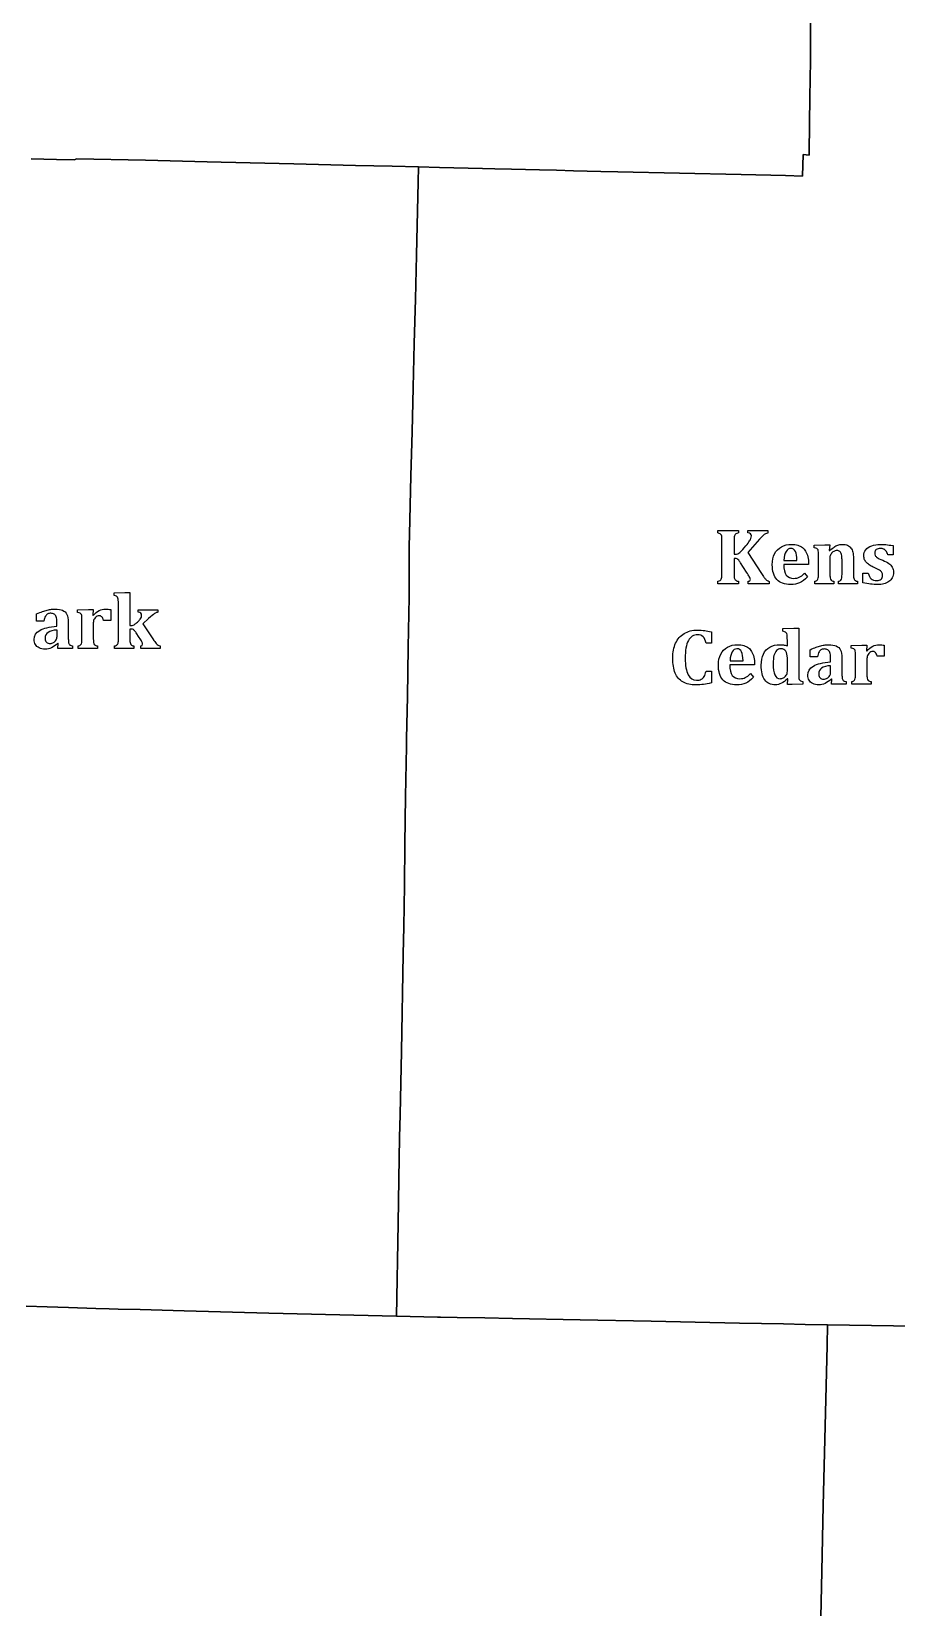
# Model space of a CAD drawing. Extents: x 0 to 800, y 146 to 730.
# Drawn here: x 526.1 to 608.8, y 305.7 to 456.5 of the extents above; entities that cross this region are included whole.
import ezdxf

# ---------------------------------------------------------------- set-up
doc = ezdxf.new("R2010")
doc.units = 0
doc.layers.get('0').update_dxf_attribs({"linetype": 'CONTINUOUS'})

msp = doc.modelspace()

# ---------------------------------------------------------------- linework, layer by layer
at = {"color": 1}
for points in [[(600.63125, 458.475), (600.603125, 456.3625), (600.578125, 454.25), (600.58125, 453.55), (600.55, 452.134375), (600.53125, 450.034375), (600.496875, 447.9125), (600.45625, 444.7), (599.89375, 444.7375), (599.84375, 442.690625), (598.203125, 442.728125), (593.965625, 442.828125), (588.065625, 442.95625), (582.175, 443.1), (580.53125, 443.1375), (577.909375, 443.2), (576.278125, 443.2375), (574.65625, 443.278125), (571.975, 443.34375), (570.378125, 443.38125), (569.225, 443.409375), (565.103125, 443.50625), (563.09375, 443.55625), (560.55625, 443.61875), (557.0625, 443.7), (555.875, 443.73125), (551.171875, 443.84375), (544.221875, 444.028125), (542.875, 444.05), (536.971875, 444.190625), (530.38125, 444.34375), (530.165625, 444.2375), (528.44375, 444.28125), (526.03125, 444.35)], [(610.64375, 332.64375), (606.434375, 332.71875), (602.228125, 332.784375), (600.08125, 332.821875), (598.01875, 332.8625), (593.796875, 332.9375), (589.56875, 333.034375), (585.3375, 333.128125), (578.553125, 333.25625), (572.09375, 333.38125), (569.421875, 333.4375), (566.78125, 333.48125), (565.209375, 333.51875), (564.9, 333.515625), (560.98125, 333.6125), (561.134375, 342.475), (561.20625, 346.7), (561.275, 350.7125), (561.325, 352.909375), (561.4625, 358.9125), (561.625, 368.240625), (561.671875, 370.846875), (561.74375, 374.8125), (561.775, 378.775), (561.85, 383.315625), (561.9375, 388.09375), (561.95625, 388.86875), (562.04375, 392.865625), (562.10625, 397.628125), (562.190625, 402.403125), (562.203125, 407.178125), (562.265625, 409.775), (562.36875, 414.00625), (562.475, 418.225), (562.578125, 422.45), (562.684375, 426.678125), (562.7875, 430.9), (562.890625, 435.13125), (562.99375, 439.35625), (563.059375, 442.1), (563.09375, 443.55625), (565.103125, 443.50625), (569.225, 443.409375), (570.378125, 443.38125), (571.975, 443.34375), (574.65625, 443.278125), (576.278125, 443.2375), (577.909375, 443.2), (580.53125, 443.1375), (582.175, 443.1), (588.065625, 442.95625), (593.965625, 442.828125), (598.203125, 442.728125), (599.84375, 442.690625), (599.89375, 444.7375), (600.45625, 444.7), (600.496875, 447.9125), (600.53125, 450.034375), (600.55, 452.134375), (600.58125, 453.55), (600.578125, 454.25), (600.603125, 456.3625), (600.63125, 458.475)], [(526.03125, 444.35), (528.44375, 444.28125), (530.165625, 444.2375), (530.38125, 444.34375), (536.971875, 444.190625), (542.875, 444.05), (544.221875, 444.028125), (551.171875, 443.84375), (555.875, 443.73125), (557.0625, 443.7), (560.55625, 443.61875), (563.09375, 443.55625), (563.059375, 442.1), (562.99375, 439.35625), (562.890625, 435.13125), (562.7875, 430.9), (562.684375, 426.678125), (562.578125, 422.45), (562.475, 418.225), (562.36875, 414.00625), (562.265625, 409.775), (562.203125, 407.178125), (562.190625, 402.403125), (562.10625, 397.628125), (562.04375, 392.865625), (561.95625, 388.86875), (561.9375, 388.09375), (561.85, 383.315625), (561.775, 378.775), (561.74375, 374.8125), (561.671875, 370.846875), (561.625, 368.240625), (561.4625, 358.9125), (561.325, 352.909375), (561.275, 350.7125), (561.20625, 346.7), (561.134375, 342.475), (560.98125, 333.6125), (548.771875, 333.90625), (540.68125, 334.1), (536.471875, 334.23125), (534.3625, 334.290625), (533.503125, 334.296875), (532.215625, 334.353125), (529.5875, 334.43125), (527.55625, 334.4875), (525.553125, 334.55)], [(525.553125, 334.55), (527.55625, 334.4875), (529.5875, 334.43125), (532.215625, 334.353125), (533.503125, 334.296875), (534.3625, 334.290625), (536.471875, 334.23125), (540.68125, 334.1), (548.771875, 333.90625), (560.98125, 333.6125), (564.9, 333.515625), (565.209375, 333.51875), (566.78125, 333.48125), (569.421875, 333.4375), (572.09375, 333.38125), (578.553125, 333.25625), (585.3375, 333.128125), (589.56875, 333.034375), (593.796875, 332.9375), (598.01875, 332.8625), (600.08125, 332.821875), (602.228125, 332.784375), (602.1875, 330.80625), (602, 323.06875), (601.81875, 315.484375), (601.678125, 309.196875), (601.484375, 300.3375)], [(601.484375, 300.3375), (601.678125, 309.196875), (601.81875, 315.484375), (602, 323.06875), (602.1875, 330.80625), (602.228125, 332.784375), (606.434375, 332.71875), (610.64375, 332.64375)]]:
    msp.add_lwpolyline(points, dxfattribs=at)
at = {"color": 7}
for points in [[(591.721896, 408.53648), (591.721896, 408.783976), (593.690648, 408.783976), (593.690648, 408.53648)], [(594.601824, 408.536464), (594.601824, 408.78396), (596.51808, 408.78396), (596.51808, 408.52896)], [(592.123104, 404.60648), (592.123104, 407.838976)], [(593.285592, 407.838976), (593.285592, 406.503976), (593.364312, 406.503976)], [(595.70808, 407.932744), (594.583072, 406.672744), (595.892136, 404.662736)], [(600.950944, 407.130192), (600.950944, 407.385192), (601.978448, 407.415192), (602.450944, 407.415192), (602.394704, 406.875192), (602.439664, 406.863912)], [(608.488432, 407.325248), (608.488432, 406.451504), (607.993432, 406.451504)], [(593.360848, 406.095192), (593.285888, 406.095192), (593.285888, 404.606448)], [(594.482096, 404.790208), (593.908344, 405.675208)], [(598.052136, 405.918984), (599.300888, 405.918984)], [(601.367136, 404.745192), (601.367136, 406.286448)], [(602.450888, 406.192696), (602.450888, 404.748944)], [(603.613416, 404.745232), (603.613416, 405.746488)], [(604.697184, 406.1214), (604.697184, 404.748896)], [(600.410856, 405.514008), (598.03336, 405.514008)], [(600.009608, 404.67776), (600.313392, 404.347736)], [(605.61592, 403.781536), (605.61592, 404.677784), (606.118384, 404.677736)], [(533.957552, 402.5488), (533.957552, 402.796304), (535.000048, 402.848784), (535.465048, 402.848784), (535.465048, 399.687536), (535.5888, 399.687536)], [(593.69056, 403.912728), (593.69056, 403.665224), (591.721808, 403.665224), (591.721808, 403.912728)], [(596.653392, 403.908992), (596.653392, 403.66524), (594.620888, 403.66524), (594.620888, 403.912744)], [(602.810864, 403.912696), (602.810864, 403.665192), (600.999616, 403.665192), (600.999616, 403.912696)], [(605.075888, 403.665232), (603.257136, 403.665232), (603.257136, 403.912736)], [(605.075912, 403.91264), (605.075888, 403.665232)], [(530.47412, 400.943792), (530.47412, 401.198792), (531.501616, 401.228792), (531.97412, 401.228792), (531.921608, 400.66256)], [(533.63908, 401.210056), (533.63908, 400.175056), (532.960328, 400.175056)], [(534.381288, 398.562528), (534.381288, 401.487528)], [(536.275048, 400.958776), (536.275048, 401.198776), (538.150048, 401.198776), (538.150048, 400.958776)], [(527.249144, 400.103784), (526.540392, 400.103784), (526.540392, 400.786288)], [(528.501616, 399.61628), (528.501616, 399.972528)], [(529.585392, 400.00252), (529.585392, 398.540016)], [(530.890312, 398.558792), (530.890312, 400.10004)], [(531.921608, 400.66256), (531.970328, 400.65128)], [(531.974048, 399.758792), (531.974048, 398.562544)], [(537.257552, 400.35128), (536.714112, 399.845056)], [(536.714112, 399.845056), (537.681608, 398.41256)], [(528.50536, 398.626312), (528.50536, 399.248808)], [(535.645384, 399.32756), (535.465384, 399.32756), (535.465384, 398.56256)], [(536.372888, 398.547552), (536.084136, 398.982552)], [(591.110888, 399.067736), (591.110888, 397.980232), (590.600888, 397.980232)], [(591.110888, 399.067664), (591.110888, 399.067736)], [(597.9546, 399.13172), (597.9546, 399.382968), (598.993352, 399.435448), (599.462096, 399.435448), (599.462136, 395.160232)], [(598.378384, 397.744216), (598.378384, 398.085464)], [(528.629112, 397.970056), (528.572872, 397.988776)], [(529.99036, 397.726296), (529.99036, 397.478792), (528.59536, 397.478792), (528.629112, 397.970056)], [(532.371536, 397.726296), (532.371536, 397.478792), (530.522792, 397.478792), (530.522792, 397.726296)], [(535.84036, 397.726312), (535.84036, 397.478808), (534.002864, 397.478808), (534.002864, 397.726312)], [(538.36036, 397.726304), (538.36036, 397.4788), (536.526608, 397.4788), (536.526608, 397.726304)], [(598.378392, 395.306488), (598.378392, 396.555232)], [(601.265928, 396.690216), (600.557176, 396.690216), (600.557176, 397.37272)], [(602.5184, 396.202712), (602.5184, 396.55896)], [(603.602176, 396.588952), (603.602176, 395.126456)], [(604.490904, 397.530216), (604.490904, 397.785216), (605.518408, 397.815216), (605.990904, 397.815216), (605.938392, 397.248984)], [(604.907096, 395.145216), (604.907096, 396.686472)], [(605.938392, 397.248984), (605.987112, 397.237704)], [(607.655864, 397.79648), (607.655864, 396.76148), (606.977112, 396.76148)], [(590.597136, 395.328984), (591.110888, 395.328984), (591.110888, 394.192736)], [(595.250856, 395.914008), (592.873352, 395.914008)], [(592.892136, 396.318984), (594.140888, 396.318984)], [(594.849608, 395.07776), (595.153392, 394.747736)], [(602.522136, 395.212736), (602.522136, 395.835232)], [(605.990832, 396.345216), (605.990832, 395.148968)], [(599.874616, 394.316488), (599.874616, 394.065232), (598.854616, 394.031472), (598.400864, 394.031472), (598.434624, 394.57148), (598.378384, 394.57548)], [(602.645888, 394.556488), (602.589648, 394.575208)], [(604.007144, 394.312728), (604.007144, 394.065224), (602.612144, 394.065224), (602.645888, 394.556488)], [(606.388328, 394.31272), (606.388328, 394.065216), (604.539576, 394.065216), (604.539576, 394.31272)]]:
    msp.add_lwpolyline(points, dxfattribs=at)
for points in [[(591.945024, 408.452104), (591.891264, 408.483384), (591.816896, 408.511464), (591.721896, 408.53648)], [(592.065024, 408.330224), (592.038784, 408.380224), (591.998784, 408.420848), (591.945024, 408.452104)], [(592.113744, 408.135224), (592.107344, 408.215224), (592.091264, 408.280224), (592.065024, 408.330224)], [(592.123104, 407.838976), (592.123104, 407.956472), (592.119904, 408.055224), (592.113744, 408.135224)], [(593.300632, 408.157728), (593.290632, 408.087728), (593.285592, 407.981472), (593.285592, 407.838976)], [(593.351272, 408.330224), (593.327512, 408.285264), (593.310632, 408.22772), (593.300632, 408.157728)], [(593.460024, 408.44648), (593.411304, 408.414), (593.375024, 408.3752), (593.351272, 408.330224)], [(593.690648, 408.53648), (593.585648, 408.50896), (593.508768, 408.47896), (593.460024, 408.44648)], [(593.846184, 406.676496), (593.917464, 406.741456), (594.054936, 406.893368), (594.258688, 407.13212)], [(594.258688, 407.13212), (594.462432, 407.370864), (594.609928, 407.554616), (594.701184, 407.683368)], [(594.8512, 408.457744), (594.79248, 408.507744), (594.70932, 408.533984), (594.601824, 408.536464)], [(594.701184, 407.683368), (594.792432, 407.812112), (594.854928, 407.91836), (594.888688, 408.00212)], [(594.939328, 408.251496), (594.93932, 408.338984), (594.909968, 408.407736), (594.8512, 408.457744)], [(594.888688, 408.00212), (594.922448, 408.085864), (594.939328, 408.168992), (594.939328, 408.251496)], [(596.041824, 408.279616), (595.95432, 408.200896), (595.843072, 408.08524), (595.70808, 407.932744)], [(596.274328, 408.45024), (596.206808, 408.41528), (596.12932, 408.35836), (596.041824, 408.279616)], [(596.51808, 408.52896), (596.423072, 408.51144), (596.341824, 408.4852), (596.274328, 408.45024)], [(597.165264, 406.550856), (597.316512, 406.844608), (597.530888, 407.067104), (597.808392, 407.21836)], [(597.808392, 407.21836), (598.085888, 407.369608), (598.408384, 407.445232), (598.775888, 407.445232)], [(598.775888, 407.445232), (599.003384, 407.445232), (599.20276, 407.418992), (599.374016, 407.366512)], [(599.374016, 407.366512), (599.545264, 407.314032), (599.692136, 407.24088), (599.81464, 407.147136)], [(599.81464, 407.147136), (599.937136, 407.053384), (600.038384, 406.940256), (600.118392, 406.80776)], [(601.204072, 407.042072), (601.155352, 407.075832), (601.070944, 407.105192), (600.950944, 407.130192)], [(602.439664, 406.863912), (602.594664, 407.001408), (602.730912, 407.109536), (602.848416, 407.188288)], [(602.848416, 407.188288), (602.965912, 407.267008), (603.089032, 407.329536), (603.217784, 407.375784)], [(603.217784, 407.375784), (603.346536, 407.422024), (603.48216, 407.445144), (603.624664, 407.445144)], [(603.624664, 407.445144), (603.829656, 407.445144), (603.999656, 407.415784), (604.134664, 407.357024)], [(604.134664, 407.357024), (604.269656, 407.298304), (604.379032, 407.21264), (604.462784, 407.100144)], [(605.889688, 406.935232), (606.019688, 407.100232), (606.205312, 407.22648), (606.44656, 407.313984)], [(606.44656, 407.313984), (606.687808, 407.40148), (606.963432, 407.445232), (607.273432, 407.445232)], [(607.273432, 407.445232), (607.455936, 407.445232), (607.63468, 407.438032), (607.809688, 407.422752)], [(607.809688, 407.422752), (607.98468, 407.407712), (608.210936, 407.375232), (608.488432, 407.325248)], [(593.57272, 406.055832), (593.52144, 406.082072), (593.450848, 406.095192), (593.360848, 406.095192)], [(593.364312, 406.503976), (593.479304, 406.503976), (593.57056, 406.516456), (593.638056, 406.541496)], [(593.726472, 405.926464), (593.675192, 405.986464), (593.623968, 406.029584), (593.57272, 406.055832)], [(593.638056, 406.541496), (593.705576, 406.566456), (593.774936, 406.611496), (593.846184, 406.676496)], [(593.908344, 405.675208), (593.838344, 405.782712), (593.77772, 405.866456), (593.726472, 405.926464)], [(596.938392, 405.502736), (596.938384, 405.907736), (597.013992, 406.257104), (597.165264, 406.550856)], [(598.256512, 406.762736), (598.14276, 406.567728), (598.07464, 406.28648), (598.052136, 405.918984)], [(598.715888, 407.055232), (598.523384, 407.055232), (598.370264, 406.957728), (598.256512, 406.762736)], [(599.150888, 406.773984), (599.060888, 406.96148), (598.915888, 407.055232), (598.715888, 407.055232)], [(599.300888, 405.918984), (599.290888, 406.30148), (599.240888, 406.58648), (599.150888, 406.773984)], [(600.118392, 406.80776), (600.213384, 406.650256), (600.284632, 406.470256), (600.332136, 406.26776)], [(600.332136, 406.26776), (600.382136, 406.060256), (600.408376, 405.809008), (600.410856, 405.514008)], [(601.312816, 406.910816), (601.289056, 406.964576), (601.252816, 407.00832), (601.204072, 407.042072)], [(601.357776, 406.697072), (601.351376, 406.785816), (601.336496, 406.857064), (601.312816, 406.910816)], [(601.367136, 406.286448), (601.367136, 406.47144), (601.363936, 406.60832), (601.357776, 406.697072)], [(602.555888, 406.524568), (602.485888, 406.420816), (602.450888, 406.310192), (602.450888, 406.192696)], [(602.81464, 406.76832), (602.712136, 406.7096), (602.625888, 406.62832), (602.555888, 406.524568)], [(603.110888, 406.856448), (603.015888, 406.85644), (602.917136, 406.827088), (602.81464, 406.76832)], [(603.283392, 406.833968), (603.238352, 406.849008), (603.180888, 406.856448), (603.110888, 406.856448)], [(603.403392, 406.764608), (603.368352, 406.795888), (603.328352, 406.819008), (603.283392, 406.833968)], [(603.499016, 406.644608), (603.470296, 406.693328), (603.438376, 406.73336), (603.403392, 406.764608)], [(603.566536, 406.462736), (603.550296, 406.535216), (603.527816, 406.595856), (603.499016, 406.644608)], [(603.602136, 406.18336), (603.594936, 406.297104), (603.582776, 406.390232), (603.566536, 406.462736)], [(603.613416, 405.746488), (603.613408, 405.923984), (603.609416, 406.069608), (603.602136, 406.18336)], [(604.462784, 407.100144), (604.546536, 406.98764), (604.606536, 406.850144), (604.642784, 406.687648)], [(604.642784, 406.687648), (604.679024, 406.525144), (604.697184, 406.336392), (604.697184, 406.1214)], [(605.694688, 406.350232), (605.694688, 406.575232), (605.759728, 406.770232), (605.889688, 406.935232)], [(605.773408, 405.975232), (605.720928, 406.087736), (605.694688, 406.212728), (605.694688, 406.350232)], [(605.98716, 405.669608), (605.89716, 405.760856), (605.825912, 405.862736), (605.773408, 405.975232)], [(606.30404, 405.423984), (606.182784, 405.496464), (606.07716, 405.57836), (605.98716, 405.669608)], [(606.887184, 406.942768), (606.789688, 406.867728), (606.740936, 406.76276), (606.740936, 406.627768)], [(606.740936, 406.627768), (606.740936, 406.53276), (606.758456, 406.451512), (606.793416, 406.384016)], [(606.793416, 406.384016), (606.828456, 406.316496), (606.89092, 406.250888), (606.98092, 406.187144)], [(607.280936, 407.055264), (607.115936, 407.055264), (606.984688, 407.017744), (606.887184, 406.942768)], [(606.98092, 406.187144), (607.07092, 406.123384), (607.244672, 406.037768), (607.502168, 405.930264)], [(607.577184, 407.004624), (607.49468, 407.038384), (607.395936, 407.055264), (607.280936, 407.055264)], [(607.502168, 405.930264), (607.737168, 405.832768), (607.928416, 405.730888), (608.07592, 405.62464)], [(607.804064, 406.822752), (607.735344, 406.910248), (607.65968, 406.970872), (607.577184, 407.004624)], [(607.993432, 406.451504), (607.935912, 406.611496), (607.872808, 406.735248), (607.804064, 406.822752)], [(608.07592, 405.62464), (608.223416, 405.518392), (608.33592, 405.395888), (608.413416, 405.257144)], [(591.941184, 403.993352), (591.994944, 404.022072), (592.034936, 404.062072), (592.061184, 404.113352)], [(592.061184, 404.113352), (592.087424, 404.164632), (592.104304, 404.2296), (592.111824, 404.308352)], [(592.111824, 404.308352), (592.119024, 404.387072), (592.123104, 404.486472), (592.123104, 404.60648)], [(593.285888, 404.606448), (593.285888, 404.518944), (593.288288, 404.437696), (593.293088, 404.362696)], [(593.293088, 404.362696), (593.297888, 404.287736), (593.308128, 404.22644), (593.323088, 404.178944)], [(593.323088, 404.178944), (593.338128, 404.131424), (593.359968, 404.09144), (593.388688, 404.058944)], [(594.740848, 404.377712), (594.698368, 404.452672), (594.612096, 404.590208), (594.482096, 404.790208)], [(594.821472, 404.207088), (594.810192, 404.245808), (594.783312, 404.302712), (594.740848, 404.377712)], [(594.838352, 404.08896), (594.838344, 404.12896), (594.832752, 404.16832), (594.821472, 404.207088)], [(595.892136, 404.662736), (595.989632, 404.512736), (596.071512, 404.39336), (596.13776, 404.304608)], [(596.13776, 404.304608), (596.204, 404.215856), (596.262136, 404.14648), (596.312136, 404.096488)], [(596.312136, 404.096488), (596.362136, 404.046488), (596.411512, 404.00836), (596.460264, 403.982112)], [(597.379016, 404.08336), (597.085264, 404.402112), (596.938384, 404.875232), (596.938392, 405.502736)], [(598.03336, 405.514008), (598.03576, 405.061504), (598.11648, 404.728384), (598.275232, 404.514632)], [(598.275232, 404.514632), (598.433976, 404.30088), (598.675856, 404.194008), (599.000856, 404.194008)], [(599.000856, 404.194008), (599.190856, 404.194008), (599.362104, 404.229608), (599.514608, 404.30088)], [(599.514608, 404.30088), (599.667104, 404.37216), (599.832104, 404.49776), (600.009608, 404.67776)], [(600.313392, 404.347736), (600.058384, 404.077736), (599.805888, 403.886488), (599.555888, 403.773984)], [(601.248992, 404.040192), (601.295232, 404.092672), (601.326512, 404.163944), (601.342736, 404.253944)], [(601.342736, 404.253944), (601.358976, 404.343944), (601.367136, 404.507696), (601.367136, 404.745192)], [(602.450888, 404.748944), (602.450888, 404.51144), (602.458088, 404.34644), (602.473368, 404.253944)], [(602.473368, 404.253944), (602.488328, 404.16144), (602.518968, 404.08832), (602.56524, 404.034568)], [(603.497136, 404.034608), (603.542176, 404.088368), (603.572736, 404.160856), (603.589016, 404.252112)], [(603.589016, 404.252112), (603.605256, 404.34336), (603.613416, 404.507736), (603.613416, 404.745232)], [(604.697184, 404.748896), (604.697184, 404.638896), (604.698784, 404.535768), (604.702784, 404.43952)], [(604.702784, 404.43952), (604.706784, 404.343272), (604.715904, 404.266392), (604.730944, 404.208896)], [(604.730944, 404.208896), (604.745984, 404.151376), (604.766544, 404.10452), (604.792784, 404.068272)], [(606.118384, 404.677736), (606.178384, 404.450232), (606.273384, 404.279608), (606.403384, 404.165856)], [(606.69216, 405.225232), (606.554664, 405.285232), (606.425288, 405.35148), (606.30404, 405.423984)], [(606.403384, 404.165856), (606.533384, 404.052112), (606.707136, 403.995232), (606.92464, 403.995232)], [(607.211536, 404.964608), (607.110288, 405.030848), (606.93716, 405.117736), (606.69216, 405.225232)], [(606.92464, 403.995232), (607.112136, 403.995232), (607.254008, 404.037712), (607.350264, 404.122736)], [(607.42904, 404.756488), (607.38528, 404.828968), (607.312784, 404.89836), (607.211536, 404.964608)], [(607.350264, 404.122736), (607.446512, 404.207736), (607.494632, 404.33148), (607.49464, 404.493984)], [(607.49464, 404.493984), (607.494632, 404.59648), (607.4728, 404.683984), (607.42904, 404.756488)], [(608.417168, 404.248392), (608.342208, 404.102144), (608.237168, 403.98152), (608.102168, 403.88652)], [(608.413416, 405.257144), (608.490936, 405.118392), (608.529664, 404.956512), (608.529672, 404.77152)], [(608.529672, 404.77152), (608.529664, 404.569016), (608.492152, 404.39464), (608.417168, 404.248392)], [(591.721808, 403.912728), (591.814312, 403.937688), (591.887432, 403.964568), (591.941184, 403.993352)], [(593.388688, 404.058944), (593.417408, 404.026464), (593.456768, 403.998304), (593.506808, 403.974568)], [(593.506808, 403.974568), (593.556808, 403.950808), (593.618056, 403.930168), (593.69056, 403.912728)], [(594.620888, 403.912744), (594.705888, 403.925224), (594.763384, 403.945864), (594.793392, 403.974584)], [(594.793392, 403.974584), (594.823392, 404.003304), (594.838352, 404.041464), (594.838352, 404.08896)], [(596.460264, 403.982112), (596.508984, 403.955872), (596.573384, 403.931472), (596.653392, 403.908992)], [(598.693392, 403.605232), (598.110888, 403.605232), (597.67276, 403.764608), (597.379016, 404.08336)], [(599.555888, 403.773984), (599.305888, 403.661488), (599.018384, 403.605232), (598.693392, 403.605232)], [(600.999616, 403.912696), (601.119616, 403.945176), (601.202736, 403.987656), (601.248992, 404.040192)], [(602.56524, 404.034568), (602.61148, 403.980808), (602.69336, 403.940192), (602.810864, 403.912696)], [(603.257136, 403.912736), (603.372136, 403.940256), (603.452136, 403.980816), (603.497136, 404.034608)], [(604.792784, 404.068272), (604.819024, 404.032032), (604.855904, 404.001392), (604.903416, 403.9764)], [(604.903416, 403.9764), (604.950936, 403.95144), (605.008408, 403.93016), (605.075912, 403.91264)], [(606.992168, 403.60528), (606.579672, 403.60528), (606.12092, 403.664), (605.61592, 403.781536)], [(607.616544, 403.67464), (607.427792, 403.6284), (607.219672, 403.60528), (606.992168, 403.60528)], [(608.102168, 403.88652), (607.967168, 403.79152), (607.805296, 403.720888), (607.616544, 403.67464)], [(527.114144, 401.022536), (527.26664, 401.077496), (527.417264, 401.12316), (527.566016, 401.159408)], [(527.566016, 401.159408), (527.714768, 401.195648), (527.847888, 401.221248), (527.965392, 401.236288)], [(527.965392, 401.236288), (528.082888, 401.251248), (528.200392, 401.258768), (528.317896, 401.258768)], [(528.317896, 401.258768), (528.620392, 401.258768), (528.862264, 401.218768), (529.04352, 401.138768)], [(529.04352, 401.138768), (529.224768, 401.058768), (529.360392, 400.928768), (529.450392, 400.748768)], [(531.970328, 400.65128), (532.152824, 400.866272), (532.340328, 401.021272), (532.532832, 401.11628)], [(532.532832, 401.11628), (532.725328, 401.211272), (532.93408, 401.258776), (533.15908, 401.258776)], [(533.15908, 401.258776), (533.311576, 401.258776), (533.471576, 401.242536), (533.63908, 401.210056)], [(534.186296, 402.48128), (534.138776, 402.50624), (534.062552, 402.5288), (533.957552, 402.5488)], [(534.295048, 402.381904), (534.270088, 402.423184), (534.233768, 402.456304), (534.186296, 402.48128)], [(534.351288, 402.216904), (534.338808, 402.285624), (534.320008, 402.340648), (534.295048, 402.381904)], [(534.375688, 401.961904), (534.371688, 402.063144), (534.363848, 402.148144), (534.351288, 402.216904)], [(534.381288, 401.487528), (534.381288, 401.70252), (534.379688, 401.860648), (534.375688, 401.961904)], [(526.540392, 400.786288), (526.770392, 400.888784), (526.96164, 400.967528), (527.114144, 401.022536)], [(526.857248, 399.216904), (527.218496, 399.428152), (527.766616, 399.561272), (528.501616, 399.61628)], [(527.399144, 400.566912), (527.331624, 400.455656), (527.28164, 400.30128), (527.249144, 400.103784)], [(527.626016, 400.793784), (527.542264, 400.753784), (527.46664, 400.67816), (527.399144, 400.566912)], [(527.924144, 400.853784), (527.809144, 400.853784), (527.709768, 400.833784), (527.626016, 400.793784)], [(528.220392, 400.776904), (528.137888, 400.828184), (528.039144, 400.853784), (527.924144, 400.853784)], [(528.422896, 400.510648), (528.370416, 400.636896), (528.302888, 400.725648), (528.220392, 400.776904)], [(528.501616, 399.972528), (528.501616, 400.205024), (528.475376, 400.3844), (528.422896, 400.510648)], [(529.450392, 400.748768), (529.540392, 400.568768), (529.585392, 400.320016), (529.585392, 400.00252)], [(530.727248, 400.855664), (530.678528, 400.889424), (530.59412, 400.918784), (530.47412, 400.943792)], [(530.835992, 400.724416), (530.812232, 400.778176), (530.775992, 400.821912), (530.727248, 400.855664)], [(530.880952, 400.510664), (530.874552, 400.599416), (530.859672, 400.670664), (530.835992, 400.724416)], [(530.890312, 400.10004), (530.890312, 400.28504), (530.887112, 400.421912), (530.880952, 400.510664)], [(531.985328, 400.051296), (531.978128, 399.986256), (531.974048, 399.888792), (531.974048, 399.758792)], [(532.032208, 400.244416), (532.008448, 400.180656), (531.992848, 400.116288), (531.985328, 400.051296)], [(532.152208, 400.43192), (532.095968, 400.37064), (532.055952, 400.308168), (532.032208, 400.244416)], [(532.335952, 400.574416), (532.269712, 400.540656), (532.208456, 400.493168), (532.152208, 400.43192)], [(532.517832, 400.625056), (532.462792, 400.625056), (532.4022, 400.608176), (532.335952, 400.574416)], [(532.793456, 400.508808), (532.724736, 400.586328), (532.632824, 400.625056), (532.517832, 400.625056)], [(532.960328, 400.175056), (532.917848, 400.320056), (532.8622, 400.431304), (532.793456, 400.508808)], [(535.5888, 399.687536), (535.676296, 399.687536), (535.745048, 399.696256), (535.795048, 399.713776)], [(535.795048, 399.713776), (535.845048, 399.731296), (535.89692, 399.759376), (535.950672, 399.798152)], [(535.950672, 399.798152), (536.004432, 399.836872), (536.087544, 399.906896), (536.200048, 400.008152)], [(536.200048, 400.008152), (536.312544, 400.1094), (536.397544, 400.1994), (536.455048, 400.278152)], [(536.601296, 400.655024), (536.601296, 400.82752), (536.492544, 400.928776), (536.275048, 400.958776)], [(536.455048, 400.278152), (536.512568, 400.356872), (536.551296, 400.425648), (536.571296, 400.4844)], [(536.571296, 400.4844), (536.591296, 400.54312), (536.601296, 400.600024), (536.601296, 400.655024)], [(537.8238, 400.823776), (537.703792, 400.748816), (537.515048, 400.591272), (537.257552, 400.35128)], [(538.150048, 400.958776), (538.052544, 400.943736), (537.943792, 400.898776), (537.8238, 400.823776)], [(526.315368, 398.348776), (526.315368, 398.716272), (526.495992, 399.005648), (526.857248, 399.216904)], [(526.437248, 397.865024), (526.355992, 398.005024), (526.315368, 398.166272), (526.315368, 398.348776)], [(527.644736, 399.031312), (527.458488, 398.896304), (527.36536, 398.698808), (527.36536, 398.438808)], [(527.36536, 398.438808), (527.36536, 398.283808), (527.40784, 398.16568), (527.492864, 398.084432)], [(527.492864, 398.084432), (527.577856, 398.003184), (527.69536, 397.96256), (527.84536, 397.96256)], [(528.50536, 399.248808), (528.117856, 399.238808), (527.830984, 399.166304), (527.644736, 399.031312)], [(528.171608, 398.054432), (528.274112, 398.115712), (528.35536, 398.19756), (528.41536, 398.300056)], [(528.41536, 398.300056), (528.47536, 398.40256), (528.50536, 398.511304), (528.50536, 398.626312)], [(529.585392, 398.540016), (529.585392, 398.375016), (529.589392, 398.24752), (529.596672, 398.15752)], [(529.596672, 398.15752), (529.603872, 398.06752), (529.616032, 398.00064), (529.632272, 397.956896)], [(530.772168, 397.853792), (530.818408, 397.906272), (530.849688, 397.977544), (530.865912, 398.067544)], [(530.865912, 398.067544), (530.882152, 398.157544), (530.890312, 398.321288), (530.890312, 398.558792)], [(531.974048, 398.562544), (531.974048, 398.32504), (531.982768, 398.158792), (532.000288, 398.063792)], [(532.000288, 398.063792), (532.017808, 397.968792), (532.052768, 397.894416), (532.105288, 397.840664)], [(534.340328, 397.990648), (534.357848, 398.039368), (534.369048, 398.106904), (534.374088, 398.193152)], [(534.374088, 398.193152), (534.378888, 398.2794), (534.381288, 398.402528), (534.381288, 398.562528)], [(535.465384, 398.56256), (535.465384, 398.325056), (535.472584, 398.161304), (535.487864, 398.071312)], [(535.487864, 398.071312), (535.502824, 397.981312), (535.533464, 397.909432), (535.579736, 397.85568)], [(535.808512, 399.2938), (535.769792, 399.31628), (535.715384, 399.32756), (535.645384, 399.32756)], [(535.926632, 399.194424), (535.886632, 399.238184), (535.847272, 399.271304), (535.808512, 399.2938)], [(536.084136, 398.982552), (536.019176, 399.080048), (535.966632, 399.150672), (535.926632, 399.194424)], [(536.62976, 398.133176), (536.586, 398.221928), (536.500384, 398.360048), (536.372888, 398.547552)], [(536.69536, 397.902552), (536.69536, 397.967592), (536.67352, 398.044424), (536.62976, 398.133176)], [(537.681608, 398.41256), (537.824104, 398.200056), (537.929104, 398.053808), (537.996608, 397.973808)], [(587.689016, 397.989568), (587.87276, 398.390816), (588.143384, 398.700192), (588.500888, 398.917696)], [(588.500888, 398.917696), (588.858384, 399.135192), (589.285888, 399.243936), (589.783384, 399.243944)], [(588.90964, 398.237112), (588.707136, 397.858352), (588.605888, 397.29648), (588.605888, 396.551488)], [(589.805888, 398.805232), (589.410888, 398.805232), (589.112136, 398.615856), (588.90964, 398.237112)], [(589.783384, 399.243944), (590.035888, 399.243936), (590.264632, 399.230184), (590.46964, 399.202664)], [(590.315888, 398.604608), (590.185888, 398.738352), (590.015888, 398.805232), (589.805888, 398.805232)], [(590.600888, 397.980232), (590.540888, 398.262728), (590.445888, 398.470856), (590.315888, 398.604608)], [(590.46964, 399.202664), (590.674632, 399.175144), (590.888384, 399.130184), (591.110888, 399.067664)], [(598.213352, 399.045464), (598.165832, 399.077944), (598.0796, 399.106744), (597.9546, 399.13172)], [(598.320224, 398.908592), (598.296464, 398.967312), (598.260864, 399.01296), (598.213352, 399.045464)], [(598.367104, 398.653592), (598.359904, 398.76484), (598.343984, 398.84984), (598.320224, 398.908592)], [(598.378384, 398.085464), (598.378376, 398.35296), (598.374384, 398.542336), (598.367104, 398.653592)], [(526.797248, 397.536904), (526.638496, 397.615624), (526.518496, 397.725024), (526.437248, 397.865024)], [(527.357872, 397.418776), (527.142872, 397.418776), (526.955992, 397.458136), (526.797248, 397.536904)], [(527.974744, 397.553776), (527.780992, 397.463776), (527.575368, 397.418776), (527.357872, 397.418776)], [(527.84536, 397.96256), (527.96036, 397.96256), (528.069112, 397.9932), (528.171608, 398.054432)], [(528.572872, 397.988776), (528.367864, 397.788776), (528.168496, 397.643776), (527.974744, 397.553776)], [(529.632272, 397.956896), (529.648512, 397.913136), (529.669152, 397.878176), (529.694112, 397.851896)], [(529.694112, 397.851896), (529.719072, 397.825656), (529.749712, 397.804376), (529.785984, 397.788136)], [(529.785984, 397.788136), (529.822224, 397.771896), (529.89036, 397.751256), (529.99036, 397.726296)], [(530.522792, 397.726296), (530.642792, 397.758776), (530.725912, 397.801256), (530.772168, 397.853792)], [(532.105288, 397.840664), (532.157768, 397.786904), (532.246536, 397.748792), (532.371536, 397.726296)], [(534.002864, 397.726312), (534.077824, 397.743832), (534.136608, 397.764392), (534.179112, 397.788152)], [(534.179112, 397.788152), (534.221592, 397.811912), (534.254712, 397.839432), (534.278488, 397.870648)], [(534.278488, 397.870648), (534.302248, 397.901928), (534.322888, 397.941928), (534.340328, 397.990648)], [(535.579736, 397.85568), (535.625976, 397.80192), (535.712856, 397.758808), (535.84036, 397.726312)], [(536.526608, 397.726304), (536.639112, 397.748784), (536.69536, 397.807552), (536.69536, 397.902552)], [(537.996608, 397.973808), (538.064128, 397.893808), (538.122856, 397.836936), (538.172864, 397.803184)], [(538.172864, 397.803184), (538.222864, 397.769424), (538.28536, 397.743824), (538.36036, 397.726304)], [(587.413384, 396.573944), (587.413384, 397.11644), (587.505264, 397.588312), (587.689016, 397.989568)], [(587.64776, 395.135816), (587.491512, 395.514568), (587.413384, 395.993944), (587.413384, 396.573944)], [(591.778384, 395.902736), (591.778384, 396.307728), (591.853984, 396.657104), (592.005264, 396.950856)], [(592.005264, 396.950856), (592.156512, 397.244608), (592.370888, 397.467104), (592.648384, 397.61836)], [(592.648384, 397.61836), (592.925888, 397.769608), (593.248384, 397.845232), (593.615888, 397.845232)], [(593.096512, 397.162736), (592.98276, 396.967728), (592.91464, 396.68648), (592.892136, 396.318984)], [(593.555888, 397.455232), (593.363384, 397.455232), (593.210264, 397.357728), (593.096512, 397.162736)], [(593.990888, 397.173984), (593.900888, 397.36148), (593.755888, 397.455232), (593.555888, 397.455232)], [(593.615888, 397.845232), (593.843384, 397.845232), (594.04276, 397.818992), (594.214016, 397.766512)], [(594.140888, 396.318984), (594.130888, 396.70148), (594.080888, 396.98648), (593.990888, 397.173984)], [(594.214016, 397.766512), (594.385264, 397.714032), (594.532136, 397.64088), (594.65464, 397.547136)], [(594.65464, 397.547136), (594.777136, 397.453376), (594.878384, 397.340256), (594.958392, 397.20776)], [(594.958392, 397.20776), (595.053384, 397.050256), (595.124632, 396.870256), (595.172136, 396.66776)], [(595.172136, 396.66776), (595.222136, 396.460256), (595.248376, 396.209008), (595.250856, 395.914008)], [(595.877128, 395.884232), (595.877128, 396.309232), (595.945848, 396.667352), (596.083384, 396.958608)], [(596.083384, 396.958608), (596.22088, 397.249856), (596.425256, 397.47048), (596.696504, 397.62048)], [(596.696504, 397.62048), (596.967752, 397.77048), (597.294632, 397.84548), (597.677128, 397.84548)], [(597.101512, 396.806488), (597.045272, 396.59648), (597.017136, 396.347728), (597.017136, 396.060232)], [(597.35276, 397.28836), (597.241512, 397.177104), (597.15776, 397.01648), (597.101512, 396.806488)], [(597.752136, 397.455232), (597.597136, 397.455232), (597.464008, 397.399632), (597.35276, 397.28836)], [(597.677128, 397.84548), (597.787128, 397.84548), (597.895256, 397.83828), (598.001504, 397.82484)], [(598.22464, 397.233984), (598.122136, 397.38148), (597.96464, 397.455232), (597.752136, 397.455232)], [(598.001504, 397.82484), (598.107752, 397.81108), (598.233376, 397.7842), (598.378384, 397.744216)], [(598.378392, 396.555232), (598.378384, 396.860232), (598.327112, 397.08648), (598.22464, 397.233984)], [(600.557176, 397.37272), (600.787176, 397.475216), (600.978424, 397.553968), (601.130928, 397.608968)], [(601.130928, 397.608968), (601.283424, 397.663928), (601.434048, 397.709592), (601.5828, 397.74584)], [(601.415928, 397.153344), (601.348408, 397.042088), (601.298424, 396.887712), (601.265928, 396.690216)], [(601.6428, 397.380216), (601.559048, 397.340216), (601.483424, 397.264592), (601.415928, 397.153344)], [(601.5828, 397.74584), (601.731552, 397.78208), (601.86468, 397.80768), (601.982176, 397.82272)], [(601.940928, 397.440216), (601.825928, 397.440216), (601.726552, 397.420216), (601.6428, 397.380216)], [(602.237176, 397.363336), (602.15468, 397.414616), (602.055928, 397.440216), (601.940928, 397.440216)], [(601.982176, 397.82272), (602.09968, 397.83768), (602.217176, 397.8452), (602.33468, 397.8452)], [(602.43968, 397.097088), (602.3872, 397.223328), (602.319672, 397.31208), (602.237176, 397.363336)], [(602.33468, 397.8452), (602.637176, 397.8452), (602.879048, 397.8052), (603.060304, 397.7252)], [(602.5184, 396.55896), (602.518392, 396.791456), (602.49216, 396.970832), (602.43968, 397.097088)], [(603.060304, 397.7252), (603.241552, 397.6452), (603.377176, 397.5152), (603.467176, 397.3352)], [(603.467176, 397.3352), (603.557176, 397.1552), (603.602176, 396.906448), (603.602176, 396.588952)], [(604.744032, 397.442096), (604.695312, 397.475856), (604.610904, 397.505216), (604.490904, 397.530216)], [(604.852776, 397.31084), (604.829016, 397.3646), (604.792776, 397.408336), (604.744032, 397.442096)], [(604.897736, 397.097096), (604.891336, 397.18584), (604.876456, 397.257088), (604.852776, 397.31084)], [(604.907096, 396.686472), (604.907096, 396.871464), (604.903896, 397.008344), (604.897736, 397.097096)], [(605.987112, 397.237704), (606.169616, 397.452696), (606.357112, 397.607696), (606.549616, 397.702704)], [(606.002112, 396.63772), (605.994912, 396.57268), (605.990832, 396.475216), (605.990832, 396.345216)], [(606.048992, 396.83084), (606.025232, 396.76708), (606.009632, 396.702712), (606.002112, 396.63772)], [(606.168992, 397.018344), (606.112752, 396.957064), (606.072736, 396.894592), (606.048992, 396.83084)], [(606.352736, 397.16084), (606.286496, 397.12708), (606.22524, 397.079592), (606.168992, 397.018344)], [(606.534616, 397.21148), (606.479576, 397.211472), (606.418984, 397.1946), (606.352736, 397.16084)], [(606.81024, 397.095224), (606.74152, 397.172744), (606.649616, 397.211472), (606.534616, 397.21148)], [(606.549616, 397.702704), (606.742112, 397.797696), (606.950864, 397.8452), (607.175864, 397.8452)], [(606.977112, 396.76148), (606.934632, 396.906472), (606.878984, 397.01772), (606.81024, 397.095224)], [(607.175864, 397.8452), (607.32836, 397.8452), (607.48836, 397.82896), (607.655864, 397.79648)], [(588.375264, 394.286448), (588.046512, 394.473944), (587.804008, 394.757072), (587.64776, 395.135816)], [(588.605888, 396.551488), (588.605888, 395.858984), (588.698384, 395.334608), (588.883384, 394.97836)], [(590.419016, 394.811488), (590.487736, 394.933984), (590.547136, 395.10648), (590.597136, 395.328984)], [(592.219016, 394.48336), (591.925264, 394.802112), (591.778384, 395.275232), (591.778384, 395.902736)], [(592.873352, 395.914008), (592.875752, 395.461504), (592.95648, 395.128384), (593.115232, 394.914632)], [(594.354608, 394.70088), (594.507104, 394.77216), (594.672104, 394.89776), (594.849608, 395.07776)], [(596.216504, 394.474232), (595.990256, 394.786728), (595.877128, 395.256728), (595.877128, 395.884232)], [(597.017136, 396.060232), (597.017136, 395.567736), (597.070896, 395.200232), (597.178392, 394.957736)], [(598.26964, 394.922112), (598.34212, 395.03336), (598.378384, 395.16148), (598.378392, 395.306488)], [(599.462136, 395.160232), (599.462136, 394.970232), (599.465336, 394.83148), (599.471496, 394.743984)], [(600.332144, 394.935208), (600.332144, 395.302712), (600.512768, 395.59208), (600.874024, 395.803336)], [(600.874024, 395.803336), (601.235272, 396.014584), (601.783392, 396.147704), (602.5184, 396.202712)], [(601.661512, 395.617736), (601.475264, 395.482736), (601.382136, 395.285232), (601.382136, 395.025232)], [(602.522136, 395.835232), (602.13464, 395.825232), (601.84776, 395.752736), (601.661512, 395.617736)], [(602.432136, 394.886488), (602.492136, 394.988984), (602.522136, 395.097736), (602.522136, 395.212736)], [(603.602176, 395.126456), (603.602176, 394.961448), (603.606176, 394.833952), (603.613456, 394.743952)], [(604.882696, 394.653968), (604.898936, 394.743968), (604.907096, 394.90772), (604.907096, 395.145216)], [(605.990832, 395.148968), (605.990832, 394.911464), (605.999552, 394.745216), (606.017072, 394.650216)], [(589.648384, 394.005192), (589.128384, 394.005192), (588.704008, 394.098944), (588.375264, 394.286448)], [(588.883384, 394.97836), (589.068384, 394.622112), (589.339632, 394.443984), (589.697136, 394.443984)], [(590.357136, 394.050232), (590.129632, 394.020232), (589.893384, 394.005192), (589.648384, 394.005192)], [(589.697136, 394.443984), (589.879632, 394.443984), (590.028384, 394.474624), (590.143384, 394.535856)], [(590.143384, 394.535856), (590.258384, 394.597136), (590.350256, 394.688984), (590.419016, 394.811488)], [(591.110888, 394.192736), (590.835888, 394.127696), (590.584632, 394.080232), (590.357136, 394.050232)], [(593.533392, 394.005232), (592.950888, 394.005232), (592.51276, 394.164608), (592.219016, 394.48336)], [(593.115232, 394.914632), (593.273976, 394.70088), (593.515856, 394.594008), (593.840856, 394.594008)], [(594.395888, 394.173984), (594.145888, 394.06148), (593.858384, 394.005232), (593.533392, 394.005232)], [(593.840856, 394.594008), (594.030856, 394.594008), (594.202104, 394.629608), (594.354608, 394.70088)], [(595.153392, 394.747736), (594.898384, 394.477736), (594.645888, 394.28648), (594.395888, 394.173984)], [(597.238384, 394.00548), (596.783376, 394.00548), (596.442752, 394.161728), (596.216504, 394.474232)], [(597.178392, 394.957736), (597.285888, 394.715232), (597.453384, 394.593984), (597.680888, 394.593984)], [(597.810256, 394.153608), (597.611504, 394.054856), (597.42088, 394.00548), (597.238384, 394.00548)], [(597.680888, 394.593984), (597.788384, 394.593984), (597.895264, 394.620864), (598.001512, 394.674608)], [(598.378384, 394.57548), (598.198376, 394.392984), (598.009, 394.25236), (597.810256, 394.153608)], [(598.001512, 394.674608), (598.10776, 394.728368), (598.197136, 394.810856), (598.26964, 394.922112)], [(599.471496, 394.743984), (599.477896, 394.65648), (599.492136, 394.58648), (599.514616, 394.533984)], [(599.514616, 394.533984), (599.537096, 394.481504), (599.573336, 394.43836), (599.623368, 394.404608)], [(599.623368, 394.404608), (599.673368, 394.370848), (599.757112, 394.341488), (599.874616, 394.316488)], [(600.454024, 394.451464), (600.372768, 394.591456), (600.332144, 394.752712), (600.332144, 394.935208)], [(600.814024, 394.123336), (600.655272, 394.202056), (600.535272, 394.311456), (600.454024, 394.451464)], [(601.374648, 394.005208), (601.159648, 394.005208), (600.972768, 394.044568), (600.814024, 394.123336)], [(601.99152, 394.140208), (601.797768, 394.050208), (601.592144, 394.005208), (601.374648, 394.005208)], [(601.382136, 395.025232), (601.382136, 394.870232), (601.424616, 394.752112), (601.50964, 394.670856)], [(601.50964, 394.670856), (601.59464, 394.589608), (601.712136, 394.548984), (601.862136, 394.548984)], [(601.862136, 394.548984), (601.977136, 394.548984), (602.085888, 394.579624), (602.188392, 394.640856)], [(602.589648, 394.575208), (602.38464, 394.375208), (602.185272, 394.230208), (601.99152, 394.140208)], [(602.188392, 394.640856), (602.290888, 394.702136), (602.372136, 394.783984), (602.432136, 394.886488)], [(603.613456, 394.743952), (603.620656, 394.653952), (603.632816, 394.58708), (603.649056, 394.543328)], [(603.649056, 394.543328), (603.665296, 394.499568), (603.685936, 394.464608), (603.710896, 394.438328)], [(603.710896, 394.438328), (603.735856, 394.412088), (603.766496, 394.390808), (603.802768, 394.374568)], [(603.802768, 394.374568), (603.839008, 394.358328), (603.907144, 394.337688), (604.007144, 394.312728)], [(604.539576, 394.31272), (604.659576, 394.3452), (604.742696, 394.38768), (604.788952, 394.440216)], [(604.788952, 394.440216), (604.835192, 394.492696), (604.866472, 394.563968), (604.882696, 394.653968)], [(606.017072, 394.650216), (606.034592, 394.555216), (606.069552, 394.48084), (606.122072, 394.427096)], [(606.122072, 394.427096), (606.174552, 394.373336), (606.26332, 394.335216), (606.388328, 394.31272)]]:
    msp.add_open_spline(points, degree=3, dxfattribs=at)

doc.saveas('drawing.dxf')
